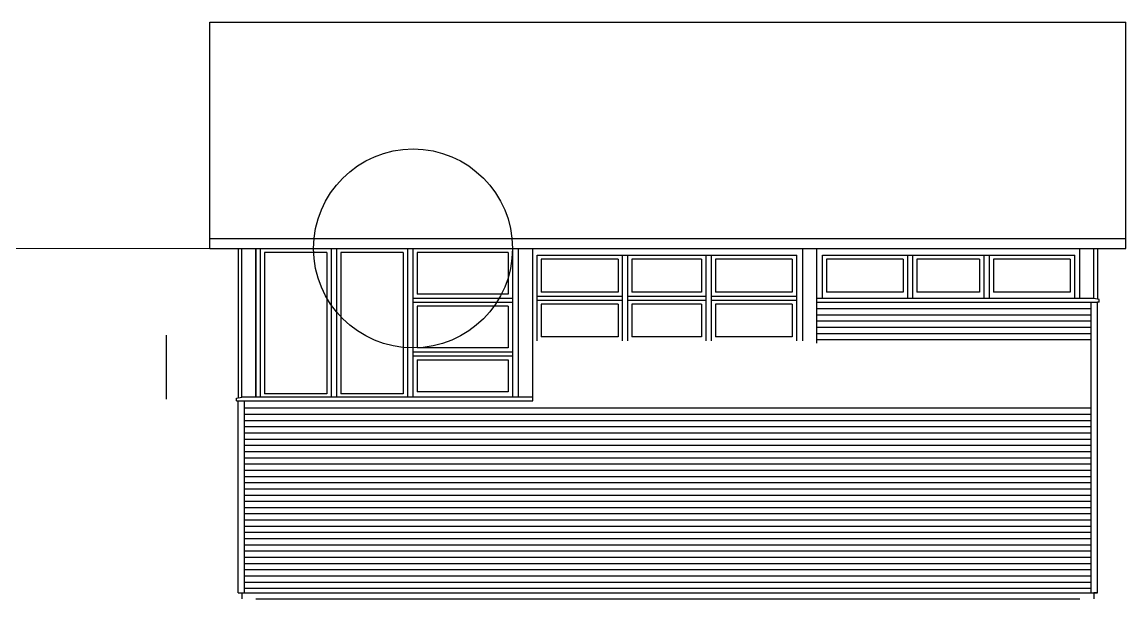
# Model space of a CAD drawing. Header units: inches. Extents: x 683 to 9370, y -498 to 3956.
# Drawn here: x 4083 to 4704, y -11 to 314 of the extents above; entities that cross this region are included whole.
import ezdxf

# ---------------------------------------------------------------- set-up
doc = ezdxf.new("R2010")
doc.units = ezdxf.units.IN
doc.header["$MEASUREMENT"] = 0
for name, color, linetype in [('e1', 253, 'Continuous'), ('e2', 251, 'Continuous'), ('millwork', 40, 'Continuous'), ('walls', 7, 'Continuous')]:
    doc.layers.add(name, color=color, linetype=linetype)

msp = doc.modelspace()

# ---------------------------------------------------------------- linework, layer by layer
at = {"layer": 'e1'}
for p, q in [((4188.47, 191.83), (4704.47, 191.83)), ((4188.47, 186.14), (4704.47, 186.14)), ((4214.47, 102.33), (4214.47, 186.14)), ((4362.45, 102.33), (4362.45, 186.14)), ((4370.45, 100.33), (4370.45, 186.14)), ((4522.44, 134.08), (4522.44, 186.14)), ((4530.44, 132.78), (4530.44, 186.14)), ((4678.47, 157.97), (4678.47, 186.14)), ((4686.47, 157.97), (4530.44, 157.97)), ((4530.44, 155.92), (4688.47, 155.92)), ((4203.47, 100.33), (4204.47, 100.33)), ((4204.47, 100.33), (4370.45, 100.33)), ((4370.45, 102.33), (4206.47, 102.33))]:
    msp.add_line(p, q, dxfattribs=at)
msp.add_circle((4303, 186.14), 56, dxfattribs=at)
at = {"layer": 'e2'}
for p, q in [((3922.57, 186.29), (4188.47, 186.14)), ((4204.47, 186.14), (4204.47, 101.99)), ((4214.47, 186.14), (4214.47, 102.14)), ((4217, 102.33), (4217, 186.14)), ((4254.5, 183.89), (4219.25, 183.89)), ((4219.25, 183.89), (4219.25, 104.24)), ((4254.5, 183.89), (4254.5, 104.24)), ((4257, 102.33), (4257, 186.14)), ((4260, 102.33), (4260, 186.14)), ((4262.25, 183.89), (4262.25, 104.24)), ((4297.5, 183.89), (4262.25, 183.89)), ((4297.5, 183.89), (4297.5, 104.24)), ((4300, 102.33), (4300, 186.14)), ((4303, 102.33), (4303, 186.14)), ((4356.5, 183.89), (4305.25, 183.89)), ((4305.25, 183.89), (4305.25, 160.39)), ((4356.5, 183.89), (4356.5, 160.39)), ((4359.21, 102.33), (4359.21, 186.14)), ((4372.98, 182.33), (4519.19, 182.33)), ((4372.98, 134.08), (4372.98, 182.33)), ((4420.98, 134.08), (4420.98, 182.33)), ((4423.98, 134.08), (4423.98, 182.33)), ((4467.98, 134.08), (4467.98, 182.33)), ((4470.98, 134.08), (4470.98, 182.33)), ((4519.19, 134.08), (4519.19, 182.33)), ((4533.55, 182.33), (4675.76, 182.33)), ((4533.55, 157.97), (4533.55, 182.33)), ((4581.55, 157.97), (4581.55, 182.33)), ((4584.55, 157.97), (4584.55, 182.33)), ((4624.55, 157.97), (4624.55, 182.33)), ((4627.55, 157.97), (4627.55, 182.33)), ((4675.76, 157.97), (4675.76, 182.33)), ((4688.47, 186.14), (4688.47, 157.64)), ((4375.23, 180.08), (4375.23, 161.58)), ((4418.48, 180.08), (4375.23, 180.08)), ((4418.48, 180.08), (4418.48, 161.58)), ((4465.48, 180.08), (4426.23, 180.08)), ((4426.23, 180.08), (4426.23, 161.58)), ((4465.48, 180.08), (4465.48, 161.58)), ((4473.23, 180.08), (4473.23, 161.58)), ((4516.48, 180.08), (4473.23, 180.08)), ((4516.48, 180.08), (4516.48, 161.58)), ((4579.05, 180.08), (4535.8, 180.08)), ((4535.8, 180.08), (4535.8, 161.58)), ((4579.05, 180.08), (4579.05, 161.58)), ((4586.8, 180.08), (4586.8, 161.58)), ((4622.05, 180.08), (4586.8, 180.08)), ((4622.05, 180.08), (4622.05, 161.58)), ((4673.05, 180.08), (4629.8, 180.08)), ((4629.8, 180.08), (4629.8, 161.58)), ((4673.05, 180.08), (4673.05, 161.58)), ((4303, 158.14), (4359, 158.14)), ((4303, 155.89), (4359, 155.89)), ((4356.5, 160.39), (4305.25, 160.39)), ((4372.98, 159.33), (4420.98, 159.33)), ((4372.98, 157.08), (4420.98, 157.08)), ((4418.48, 161.58), (4375.23, 161.58)), ((4423.98, 159.33), (4467.98, 159.33)), ((4423.98, 157.08), (4467.98, 157.08)), ((4465.48, 161.58), (4426.23, 161.58)), ((4470.98, 159.33), (4519.19, 159.33)), ((4470.98, 157.08), (4519.19, 157.08)), ((4516.48, 161.58), (4473.23, 161.58)), ((4579.05, 161.58), (4535.8, 161.58)), ((4622.05, 161.58), (4586.8, 161.58)), ((4673.05, 161.58), (4629.8, 161.58)), ((4684.97, -7.67), (4684.97, 155.92)), ((4356.5, 153.64), (4305.25, 153.64)), ((4305.25, 153.64), (4305.25, 130.14)), ((4356.5, 153.64), (4356.5, 130.14)), ((4418.48, 154.83), (4375.23, 154.83)), ((4375.23, 154.83), (4375.23, 136.33)), ((4418.48, 154.83), (4418.48, 136.33)), ((4465.48, 154.83), (4426.23, 154.83)), ((4426.23, 154.83), (4426.23, 136.33)), ((4465.48, 154.83), (4465.48, 136.33)), ((4516.48, 154.83), (4473.23, 154.83)), ((4473.23, 154.83), (4473.23, 136.33)), ((4516.48, 154.83), (4516.48, 136.33)), ((4530.44, 152.33), (4684.97, 152.33)), ((4530.44, 148.83), (4684.97, 148.83)), ((4530.44, 145.33), (4684.97, 145.33)), ((4530.44, 141.83), (4684.97, 141.83)), ((4530.44, 138.33), (4684.97, 138.33)), ((4418.48, 136.33), (4375.23, 136.33)), ((4465.48, 136.33), (4426.23, 136.33)), ((4516.48, 136.33), (4473.23, 136.33)), ((4530.44, 134.83), (4684.97, 134.83)), ((4303, 127.89), (4359, 127.89)), ((4303, 125.64), (4359, 125.64)), ((4356.5, 130.14), (4305.25, 130.14)), ((4305.25, 123.39), (4356.5, 123.39)), ((4305.25, 123.39), (4305.25, 105.33)), ((4356.5, 123.39), (4356.5, 105.33)), ((4207.97, -7.67), (4207.97, 100.28)), ((4254.5, 104.24), (4219.25, 104.24)), ((4297.5, 104.24), (4262.25, 104.24)), ((4356.5, 105.33), (4305.25, 105.33)), ((4207.97, 96.33), (4684.97, 96.33)), ((4207.97, 92.83), (4684.97, 92.83)), ((4207.97, 89.33), (4684.97, 89.33)), ((4207.97, 85.83), (4684.97, 85.83)), ((4207.97, 82.33), (4684.97, 82.33)), ((4207.97, 78.83), (4684.97, 78.83)), ((4207.97, 75.33), (4684.97, 75.33)), ((4207.97, 71.83), (4684.97, 71.83)), ((4207.97, 68.33), (4684.97, 68.33)), ((4207.97, 64.83), (4684.97, 64.83)), ((4207.97, 61.33), (4684.97, 61.33)), ((4207.97, 57.83), (4684.97, 57.83)), ((4207.97, 54.33), (4684.97, 54.33)), ((4207.97, 50.83), (4684.97, 50.83)), ((4207.97, 47.33), (4684.97, 47.33)), ((4207.97, 43.83), (4684.97, 43.83)), ((4207.97, 40.33), (4684.97, 40.33)), ((4207.97, 36.83), (4684.97, 36.83)), ((4207.97, 33.33), (4684.97, 33.33)), ((4207.97, 29.83), (4684.97, 29.83)), ((4207.97, 26.33), (4684.97, 26.33)), ((4207.97, 22.83), (4684.97, 22.83)), ((4207.97, 19.33), (4684.97, 19.33)), ((4207.97, 15.83), (4684.97, 15.83)), ((4207.97, 12.33), (4684.97, 12.33)), ((4207.97, 8.83), (4684.97, 8.83)), ((4207.97, 5.33), (4684.97, 5.33)), ((4207.97, 1.83), (4684.97, 1.83)), ((4207.97, -1.67), (4684.97, -1.67)), ((4207.97, -5.17), (4684.97, -5.17)), ((4206.47, -7.67), (4688.47, -7.67)), ((4206.47, -7.67), (4206.47, -11.17)), ((4214.47, -11.17), (4678.47, -11.17)), ((4686.47, -7.67), (4686.47, -11.17))]:
    msp.add_line(p, q, dxfattribs=at)
at = {"layer": 'millwork'}
msp.add_line((4164.04, 101.33), (4164.04, 137.33), dxfattribs=at)
at = {"layer": 'walls'}
for p, q in [((4188.47, 313.58), (4704.47, 313.58)), ((4188.47, 186.14), (4188.47, 313.58)), ((4704.47, 186.14), (4704.47, 313.58)), ((4206.47, 102.33), (4206.47, 186.14)), ((4686.47, 157.97), (4686.47, 186.14)), ((4689.47, 157.47), (4686.47, 157.97)), ((4688.47, -7.67), (4688.47, 155.92)), ((4689.47, 155.92), (4688.47, 155.92)), ((4689.47, 155.92), (4689.47, 157.47)), ((4203.47, 101.83), (4206.47, 102.33)), ((4203.47, 100.33), (4203.47, 101.83)), ((4204.47, -7.67), (4204.47, 100.33)), ((4204.47, -7.67), (4206.47, -7.67)), ((4688.47, -7.67), (4686.47, -7.67))]:
    msp.add_line(p, q, dxfattribs=at)

doc.saveas('drawing.dxf')
